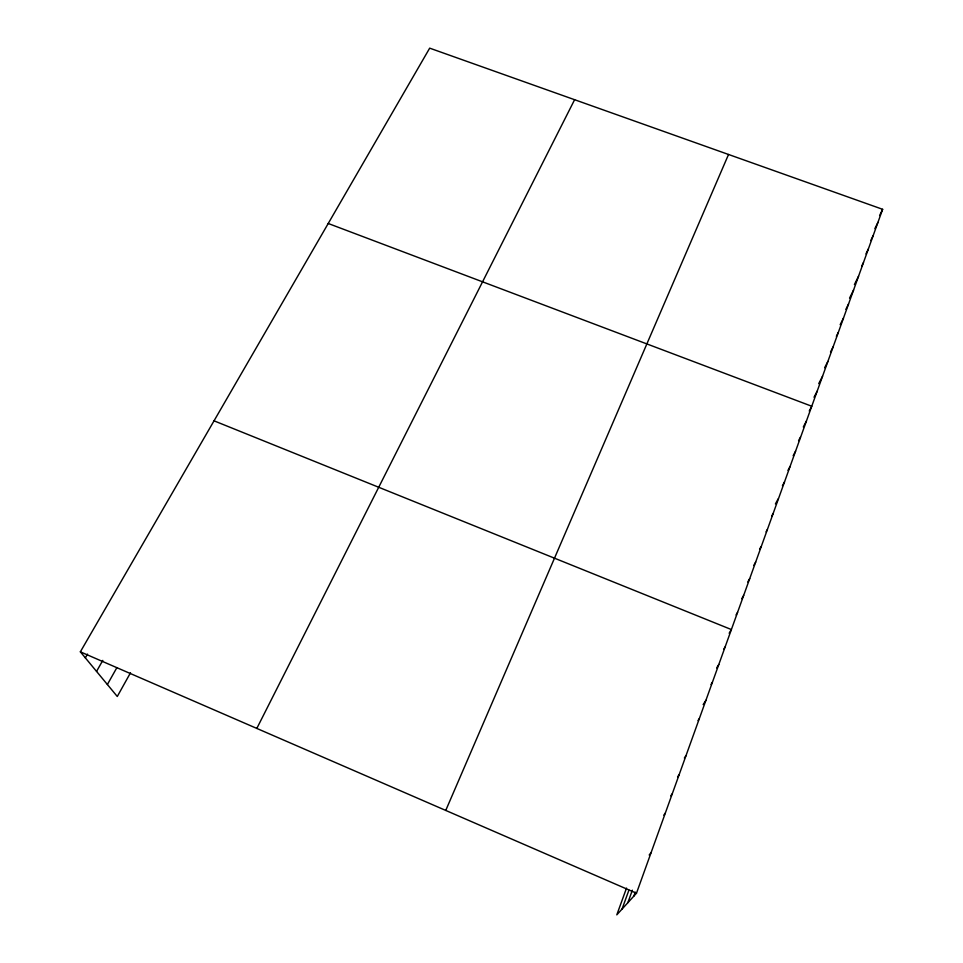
<?xml version="1.0" encoding="UTF-8"?>
<svg xmlns="http://www.w3.org/2000/svg" width="963" height="963" viewBox="0 0 963 963"><rect width="100%" height="100%" fill="white"/><g stroke="black" fill="none" stroke-linecap="round" stroke-linejoin="round"><path stroke-width="1.44" d="M633.81 896.156L635.255 892.135M626.54 888.067L616.802 914.85L636.483 893.219L882.638 209.308L429.691 48.15L80.362 651.831L117.281 696.49L130.499 672.788M622.05 909.072L628.923 890.137M627.828 902.728L632.366 890.185M445.749 810.437L728.534 154.477M879.592 215.568L882.638 209.308M874.885 228.616L877.919 222.417M870.745 240.569L873.152 235.658M865.942 253.907L868.325 249.044M861.68 266.173L863.462 262.574M854.41 284.554L858.539 276.249M849.547 298.121L853.567 290.068M845.875 309.34L848.535 304.043M256.82 728.425L574.61 99.707M840.157 324.7L843.456 318.163M836.353 336.316L838.316 332.44M830.515 351.976L833.115 346.873M824.641 367.746L827.867 361.462M818.719 383.659L822.558 376.22M814.012 397.25L817.19 391.147M809.245 411.032L811.749 406.242L328.227 223.488M803.311 426.958L806.428 421.048M798.568 440.669L800.422 437.19M793.151 455.728L795.582 451.166M787.963 470.389L790.069 466.477M782.413 485.797L784.496 481.957M775.432 503.89L778.176 498.87M771.808 515.903L773.169 513.448M766.054 531.865L767.403 529.469M107.375 684.512L116.776 667.828M759.578 549.187L760.902 546.84M96.541 671.404L102.812 660.389M753.716 565.498L755.678 562.055M85.346 657.861L87.525 654.094M747.77 581.989L749.708 578.631M741.763 598.673L743.665 595.399M736.057 614.912L737.562 612.372M729.16 633.245L731.386 629.549L214.039 420.831M723.67 649.303L725.127 646.919M716.653 667.961L718.795 664.506M710.995 684.524L712.391 682.298M703.159 704.591L705.915 700.318M697.994 720.601L699.355 718.542M684.368 758.025L685.981 755.678M677.591 776.828L679.168 774.601M670.742 795.859L672.282 793.753M663.796 815.131L665.301 813.145M649.182 854.988L651.072 852.676M80.362 651.831L636.483 893.219"/></g></svg>
